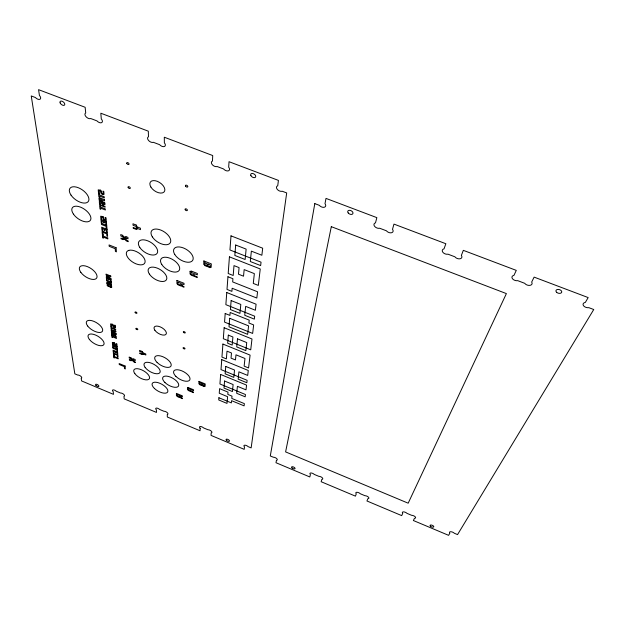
<?xml version="1.0" encoding="UTF-8"?>
<svg xmlns="http://www.w3.org/2000/svg" width="625" height="625" viewBox="0 0 625 625"><rect width="100%" height="100%" fill="white"/><g stroke="black" fill="none" stroke-linecap="round" stroke-linejoin="round"><path stroke-width="0.94" d="M176.422 393.383L176.414 395.719L182.375 398.203L182.367 398.664L180.664 397.953L180.688 396.094L182.398 396.805L182.414 395.875L176.422 393.383M176.938 280.469L176.93 283.75L183.992 286.57L183.984 287.219L181.961 286.414L181.992 283.805L184.016 284.617L184.039 283.305L176.938 280.469M177.273 394.672L177.258 396.539L179.812 397.602L179.836 395.742L177.273 394.672M177.945 282.188L177.93 284.805L180.953 286.008L180.984 283.398L177.945 282.188M187.469 387.727L187.43 389.648L190.031 390.734L190.07 389.297L188.328 388.57L188.281 390.484L193.5 392.656L193.516 392.18L190.906 391.094L190.945 389.656L193.562 390.742L193.594 389.781L188.352 387.609L188.344 388.086L187.469 387.727M190.086 271.273L190.023 273.984L193.125 275.219L193.18 273.188L191.109 272.367L191.039 275.07L197.242 277.539L197.266 276.867L194.164 275.633L194.219 273.602L197.328 274.836L197.375 273.477L191.141 271L191.125 271.68L190.086 271.273M198.969 381.367L198.867 383.836L205.086 386.406L205.211 383.945L198.969 381.367M203.875 260.953L203.727 264.469L211.148 267.398L211.328 263.891L203.875 260.953M199.812 382.719L199.734 384.695L201.508 385.43L201.594 383.461L199.812 382.719M204.875 262.781L204.758 265.586L206.875 266.422L207 263.617L204.875 262.781M200.156 428.227L200.039 430.766L167.312 417L167.281 414.406A2.57 1.102 28.7 0 0 167.266 412.664A2.57 1.102 28.7 0 0 163.984 411.289L159.617 409.453A2.57 1.102 28.9 0 0 156.352 408.086A2.57 1.102 28.9 0 0 156.398 409.836L156.477 412.437L124.172 398.852L123.961 396.195A2.562 1.086 29.9 0 0 123.812 394.414A2.562 1.086 29.9 0 0 120.578 393.055L116.266 391.25A2.562 1.078 30 0 0 113.039 389.891A2.562 1.078 30 0 0 113.219 391.68L113.477 394.352L81.602 380.938L81.203 378.227A2.562 1.062 30.9 0 0 80.93 376.398A2.562 1.062 30.9 0 0 77.742 375.062L74.836 373.844L31.25 95.945L35.406 97.523A3.859 2.141 39.8 0 0 39.984 99.258A3.859 2.141 39.8 0 0 39.422 95.445L38.562 89.664L85.148 107.281L85.711 113A3.836 2.203 38.4 0 0 86.078 116.758A3.836 2.203 38.4 0 0 90.727 118.531L96.938 120.883A3.828 2.219 38.1 0 0 101.602 122.656A3.828 2.219 38.1 0 0 101.289 118.906L100.828 113.219L148.32 131.18L148.477 136.797A3.812 2.281 36.3 0 0 148.586 140.492A3.812 2.281 36.3 0 0 153.32 142.297L159.648 144.695A3.812 2.297 35.9 0 0 164.406 146.5A3.812 2.297 35.9 0 0 164.359 142.82L164.305 137.227L212.727 155.547L212.477 161.055A3.805 2.352 33.7 0 0 212.305 164.688A3.805 2.352 33.7 0 0 217.133 166.523L223.586 168.977A3.805 2.367 33.1 0 0 228.437 170.812A3.805 2.367 33.1 0 0 228.672 167.195L229.031 161.711L278.422 180.398L277.734 185.797A3.812 2.422 30.5 0 0 277.273 189.359A3.812 2.422 30.5 0 0 282.203 191.234L286.688 192.938L251.141 447.898L248.078 446.609A2.594 1.133 26.6 0 0 244.719 445.203A2.594 1.133 26.6 0 0 244.5 446.867L244.188 449.344L211.023 435.391L211.188 432.859A2.586 1.117 27.6 0 0 211.297 431.164A2.586 1.117 27.6 0 0 207.977 429.766L203.555 427.914A2.578 1.117 27.8 0 0 200.242 426.516A2.578 1.117 27.8 0 0 200.156 428.227M202.484 383.828L202.391 385.797L204.172 386.531L204.266 384.562L202.484 383.828M208.062 264.039L207.93 266.844L210.055 267.68L210.188 264.883L208.062 264.039M218.906 397.742L218.734 399.977L227.008 403.406L227.602 396.688L219.242 393.227L219.586 388.648L228.008 392.125L227.805 394.414L232 396.148L231.781 398.422L244.375 403.625L244.109 405.867L231.57 400.672L231.352 402.906L218.906 397.742M220.641 374.469L219.93 383.992L245.453 394.516L245.18 396.82L236.687 393.312L237.406 386.312L246 389.852L246.555 385.117L220.641 374.469M221.75 359.625L221.008 369.602L247.125 380.312L246.836 382.727L238.148 379.156L238.906 371.828L247.703 375.43L248.281 370.469L221.75 359.625M222.914 344.07L221.945 357.086L226.367 358.891L227 351.164L231.484 352.984L231.031 358.148L235.477 359.961L235.977 354.812L244.977 358.477L244.133 366.141L248.578 367.961L250.094 355.109L222.914 344.07M224.133 327.742L223.312 338.711L250.719 349.82L251.992 338.984L224.133 327.742M225.195 313.5L224.555 322.109L252.648 333.43L253.656 324.922L248.898 323.008L249.219 320.125L230.164 312.484L229.93 315.398L225.195 313.5M226.766 292.531L225.859 304.664L254.68 316.195L254.336 319.125L244.742 315.289L245.664 306.375L255.383 310.25L256.094 304.203L226.766 292.531M227.945 276.742L227 289.422L231.891 291.367L232.148 288.25L256.82 298.047L257.562 291.781L232.664 281.922L232.93 278.719L227.945 276.742M229.43 256.859L228.188 273.508L233.188 275.484L234 265.609L239.078 267.609L238.492 274.203L243.531 276.195L244.164 269.609L254.359 273.625L253.273 283.422L258.312 285.406L260.25 268.961L229.43 256.859M231 235.859L229.945 249.984L261.055 262.172L260.648 265.578L250.297 261.523L251.367 251.148L261.867 255.25L262.695 248.203L231 235.859M224.555 381.023L223.984 388.07L232.445 391.562L233.117 384.547L224.555 381.023M225.75 366.445L225.148 373.82L233.805 377.375L234.516 370.031L225.75 366.445M228.312 335.125L227.648 343.242L232.188 345.086L232.914 336.984L228.312 335.125M229.688 318.289L228.992 326.812L247.648 334.336L248.586 325.875L229.688 318.289M231.141 300.578L230.406 309.547L239.953 313.367L240.812 304.438L231.141 300.578M235.68 245.023L234.828 255.461L245.133 259.5L246.133 249.109L235.68 245.023M237.508 338.844L236.734 346.93L245.844 350.625L246.734 342.578L237.508 338.844M314.805 203.609L270.289 455.945L273.367 457.234A2.609 1.141 25.8 0 1 276.758 458.656A2.609 1.141 25.8 0 1 276.445 460.289L275.992 462.719L309.812 476.953L310.43 474.57A2.633 1.148 24.7 0 1 310.844 472.977A2.633 1.148 24.7 0 1 314.266 474.414L318.844 476.336A2.633 1.156 24.5 0 1 322.273 477.781A2.633 1.156 24.5 0 1 321.828 479.367L321.164 481.727L355.445 496.148L356.273 493.844A2.664 1.164 23.5 0 1 356.828 492.289A2.664 1.164 23.5 0 1 360.297 493.75L364.938 495.703A2.664 1.164 23.3 0 1 368.422 497.164A2.664 1.164 23.3 0 1 367.828 498.703L366.953 500.984L401.703 515.609L402.75 513.375A2.695 1.172 22.2 0 1 403.453 511.875A2.695 1.172 22.2 0 1 406.969 513.359L411.672 515.328A2.703 1.172 22 0 1 415.203 516.812A2.703 1.172 22 0 1 414.469 518.305L413.367 520.516L448.602 535.336L449.867 533.18A2.742 1.172 21 0 1 450.719 531.734A2.742 1.172 21 0 1 454.289 533.234L457.547 534.602L593.75 309.523L588.836 307.664A4.125 2.555 14.4 0 1 583.453 305.609A4.125 2.555 14.4 0 1 585.328 302.422L588.172 297.578L534.117 277.125L531.664 282.078A4.023 2.555 17.1 0 1 530.055 285.336A4.023 2.555 17.1 0 1 524.75 283.328L517.695 280.648A4.008 2.555 17.7 0 1 512.414 278.641A4.008 2.555 17.7 0 1 513.953 275.359L516.281 270.383L463.328 250.344L461.375 255.43A3.938 2.539 20.7 0 1 460.094 258.773A3.938 2.539 20.7 0 1 454.898 256.805L447.992 254.18A3.922 2.531 21.4 0 1 442.812 252.211A3.922 2.531 21.4 0 1 444.023 248.852L445.859 243.734L393.969 224.109L392.5 229.312A3.867 2.5 24.6 0 1 391.539 232.742A3.867 2.5 24.6 0 1 386.445 230.812L379.672 228.242A3.859 2.492 25.2 0 1 374.602 226.312A3.859 2.492 25.2 0 1 375.492 222.867L376.852 217.633L326 198.398L324.992 203.719A3.828 2.453 28.3 0 1 324.336 207.227A3.828 2.453 28.3 0 1 319.344 205.336L314.805 203.609M331.305 226.672L285.602 451.898L408.18 503.195L506.391 293.594L331.305 226.672M128.789 250.367L127.367 251.102A10.625 5.523 32.7 0 0 136.031 263.852L138.438 264.602A10.625 5.523 32.7 0 0 143.711 257.562A10.625 5.523 32.7 0 0 128.789 250.367M100.57 190.18L98.211 189.836L98.484 192.797L99.289 193.109L99.07 190.742L100.672 191.367L100.836 193.141L104.039 194.398L103.789 191.438L102.984 191.125L103.289 194.672L101.688 194.047L101.422 191.086L100.57 190.18M99.336 193.695L98.539 193.383L98.867 196.906L99.664 197.219L99.555 196.047L104.344 197.922L104.242 196.75L99.445 194.875L99.336 193.695M104.492 199.672L99.719 197.797L99.766 198.383L98.977 198.07L99.188 200.391L101.57 201.328L101.414 199.586L99.82 198.961L100.039 201.281L104.789 203.148L104.742 202.57L102.359 201.633L102.203 199.898L104.594 200.828L104.492 199.672M104.844 203.727L99.297 201.547L99.562 204.43L105.086 206.594L105.141 207.164L103.562 206.547L103.359 204.25L104.938 204.875L104.844 203.727M102.57 203.945L100.195 203.016L100.406 205.305L102.773 206.234L102.57 203.945M100.453 205.883L99.672 205.57L99.984 208.984L100.773 209.297L100.664 208.156L105.383 210.016L105.281 208.875L100.562 207.023L100.453 205.883M136.125 225.023L132.961 223.781L133.039 225.266L136.195 226.508L136.234 227.25L137.281 227.664L137.352 229.133L133.156 227.484L133.195 228.219L136.344 229.461L136.266 227.984L140.477 229.641L140.414 228.164L137.25 226.922L136.125 225.023M102.938 216.586L100.656 216.227L100.914 218.992L101.688 219.305L101.484 217.086L103.039 217.695L103.188 219.359L106.289 220.586L106.055 217.812L105.273 217.508L105.562 220.828L104.016 220.219L103.766 217.445L102.938 216.586M106.383 221.688L100.961 219.547L101.273 222.844L102.039 223.148L101.836 220.953L103.383 221.563L103.484 222.664L104.258 222.969L104.156 221.867L105.711 222.484L105.898 224.672L106.672 224.977L106.383 221.688M106.719 225.523L101.32 223.391L101.422 224.484L106.039 226.305L106.227 228.477L107 228.781L106.719 225.523M122.805 235.367L120.742 234.555L120.844 235.984L122.898 236.797L122.945 237.508L123.969 237.914L124.063 239.336L120.992 238.117L121.039 238.828L123.086 239.641L122.992 238.219L126.063 239.438L126.156 240.859L128.203 241.672L128.164 240.961L125.086 239.742L124.992 238.32L126.023 238.727L125.977 238.016L128.031 238.828L127.945 237.406L125.891 236.586L125.93 237.305L124.906 236.898L124.953 237.609L122.852 236.078L122.805 235.367M107.039 229.32L101.672 227.195L101.977 230.43L102.734 230.734L102.539 228.578L104.07 229.188L104.164 230.266L104.93 230.562L104.836 229.492L106.367 230.094L106.555 232.242L107.32 232.547L107.039 229.32M106.602 232.781L102.781 231.266L102.836 231.805L102.07 231.5L102.32 234.164L103.078 234.469L102.883 232.336L106.695 233.852L106.883 235.977L107.641 236.281L107.414 233.617L106.602 232.781M103.125 235L102.367 234.695L102.664 237.867L103.414 238.164L103.32 237.109L107.867 238.922L107.773 237.867L103.227 236.055L103.125 235M116.102 247.734L109.07 244.938L109.188 246.312L115.203 248.711L115.414 251.453L116.414 251.852L116.102 247.734M110.734 276L106.023 274.102L106.102 274.992L108.195 276.695L106.852 276.148L106.266 276.766L110.961 278.656L107.57 276.867L107.445 275.531L110.805 276.891L110.734 276M111 279.102L106.305 277.211L106.555 279.852L107.219 280.117L107.055 278.359L108.398 278.898L108.477 279.781L109.141 280.055L109.062 279.172L110.406 279.711L110.563 281.469L111.227 281.734L111 279.102M111.266 282.172L106.594 280.289L107.383 281.867L110.047 282.945L110.125 283.82L106.797 282.477L106.836 282.914L111.492 284.789L111.414 283.922L108.75 282.844L108.672 281.969L111.344 283.047L111.266 282.172M110.867 284.953L106.875 283.344L106.953 284.211L110.938 285.82L111.094 287.547L107.078 285.508L111.719 287.383L111.563 285.656L110.867 284.953M112.609 324.297L110.633 323.883L110.82 325.953L111.492 326.227L111.344 324.57L112.688 325.125L112.797 326.367L115.484 327.469L115.305 325.398L114.633 325.125L114.844 327.602L113.508 327.055L113.32 324.984L112.609 324.297M111.531 326.641L110.859 326.367L111.094 328.828L111.758 329.102L111.68 328.281L115.695 329.93L115.625 329.109L111.609 327.461L111.531 326.641M115.797 331.148L111.164 329.641L111.312 331.266L113.312 332.086L113.203 330.867L111.867 330.32L112.016 331.945L116.008 333.586L113.977 332.359L113.867 331.141L115.867 331.969L115.797 331.148M116.039 333.992L111.391 332.078L111.578 334.094L116.25 336.406L114.922 335.859L114.781 334.25L116.109 334.797L116.039 333.992M114.117 333.977L112.125 333.156L112.273 334.773L114.266 335.586L114.117 333.977M112.312 335.172L111.656 334.898L111.875 337.297L112.531 337.57L112.461 336.773L116.422 338.406L116.352 337.609L112.391 335.969L112.312 335.172M142.219 351.477L139.562 350.383L139.617 351.422L142.266 352.516L143.172 353.398L143.219 354.43L139.703 352.977L139.727 353.5L142.367 354.586L142.312 353.555L145.844 355.008L145.797 353.969L143.148 352.875L142.219 351.477M114.273 342.812L112.344 342.398L112.531 344.352L113.18 344.617L113.039 343.055L114.344 343.594L114.453 344.773L117.062 345.852L116.891 343.891L116.242 343.625L116.445 345.969L115.133 345.43L114.961 343.477L114.273 342.812M117.125 346.625L112.563 344.742L112.781 347.07L113.43 347.336L113.289 345.789L115.312 347.367L115.242 346.594L116.547 347.133L116.68 348.68L117.328 348.953L117.125 346.625M117.359 349.336L112.812 347.461L112.891 348.227L116.781 349.836L116.914 351.375L117.562 351.641L117.359 349.336M117.594 352.023L113.062 350.148L113.281 352.445L113.922 352.711L113.781 351.18L115.789 352.75L115.719 351.984L117.016 352.523L117.148 354.047L117.789 354.312L117.594 352.023M130.898 357.773L129.164 357.055L129.234 358.062L130.961 358.781L131.859 359.641L131.93 360.648L129.336 359.578L129.375 360.078L131.094 360.797L131.031 359.789L133.625 360.859L133.688 361.867L135.406 362.578L135.383 362.078L132.789 361.008L132.727 360L135.289 360.57L135.227 359.562L133.5 358.844L133.531 359.352L132.664 358.992L132.695 359.5L130.898 357.773M117.18 354.422L113.352 353.203L113.523 355.094L114.164 355.359L114.023 353.852L117.242 355.18L117.375 356.695L118.016 356.961L117.852 355.07L117.18 354.422M114.203 355.734L113.563 355.469L113.766 357.727L114.406 357.992L114.336 357.242L118.18 358.836L118.117 358.086L114.266 356.492L114.203 355.734M125.102 366.008L119.156 363.539L119.242 364.523L124.328 366.633L124.477 368.586L125.32 368.938L125.102 366.008M95.992 385.414A1.867 0.781 30.4 0 0 98.797 386.383A1.867 0.781 30.4 0 0 96.883 384.367A1.867 0.781 30.4 0 0 95.992 385.414M89.352 339.383A9.109 4.078 31.4 0 0 103.281 345.195A9.109 4.078 31.4 0 0 95.547 335.039A9.109 4.078 31.4 0 0 89.352 339.383M348.211 212.953A2.812 1.82 26.8 0 0 352.766 213.805A2.812 1.82 26.8 0 0 350.07 210.375A2.812 1.82 26.8 0 0 348.211 212.953M556.656 292.32A2.984 1.883 15.6 0 0 561.609 292.453A2.984 1.883 15.6 0 0 558.242 289.414A2.984 1.883 15.6 0 0 556.656 292.32M292.102 468.031A1.914 0.836 25.3 0 0 295.023 468.648A1.914 0.836 25.3 0 0 292.789 466.766A1.914 0.836 25.3 0 0 292.102 468.031M430.5 526.234A1.984 0.852 21.5 0 0 433.688 526.938A1.984 0.852 21.5 0 0 431.578 525.086A1.984 0.852 21.5 0 0 430.5 526.234M87.648 325.984A9.305 4.242 31.7 0 0 101.867 331.891A9.305 4.242 31.7 0 0 93.961 321.391A9.305 4.242 31.7 0 0 87.648 325.984M145.117 367.398A9.055 4.117 29.8 0 0 159.18 373.281A9.055 4.117 29.8 0 0 152 363.391A9.055 4.117 29.8 0 0 145.117 367.398M80.844 272.359A10.102 4.914 33.2 0 0 96.172 278.625A10.102 4.914 33.2 0 0 87.578 266.695A10.102 4.914 33.2 0 0 80.844 272.359M154.422 388.445A8.812 3.914 29.3 0 0 167.641 392.039A8.812 3.914 29.3 0 0 157.859 382.602A8.812 3.914 29.3 0 0 154.422 388.445M73.453 214.141A10.992 5.695 35 0 0 89.992 220.766A10.992 5.695 35 0 0 80.641 207.188A10.992 5.695 35 0 0 73.453 214.141M134.852 373.641A8.891 3.961 29.9 0 0 148.625 379.422A8.891 3.961 29.9 0 0 141.477 369.781A8.891 3.961 29.9 0 0 134.852 373.641M71.039 195.141A11.289 5.953 35.6 0 0 87.977 201.883A11.289 5.953 35.6 0 0 78.367 187.742A11.289 5.953 35.6 0 0 71.039 195.141M149.391 274.102A10.5 5.461 31.7 0 0 165.633 280.641A10.5 5.461 31.7 0 0 157.375 268.156A10.5 5.461 31.7 0 0 149.391 274.102M174.758 254.469A10.961 5.977 31.6 0 0 191.805 261.297A10.961 5.977 31.6 0 0 183.523 248A10.961 5.977 31.6 0 0 174.758 254.469M161.773 264.484A10.727 5.711 31.7 0 0 178.414 271.18A10.727 5.711 31.7 0 0 170.156 258.297A10.727 5.711 31.7 0 0 161.773 264.484M139.734 247.352A10.852 5.781 32.7 0 0 156.445 254.062A10.852 5.781 32.7 0 0 147.875 240.875A10.852 5.781 32.7 0 0 139.734 247.352M152.328 236.867A11.094 6.055 32.7 0 0 169.461 243.711A11.094 6.055 32.7 0 0 160.852 230.094A11.094 6.055 32.7 0 0 152.328 236.867M250.906 175.656A2.789 1.758 32 0 0 255.305 177.328A2.789 1.758 32 0 0 253.383 173.695A2.789 1.758 32 0 0 250.906 175.656M226.359 440.234A1.891 0.82 27.1 0 0 229.328 441.258A1.891 0.82 27.1 0 0 227.602 439.305A1.891 0.82 27.1 0 0 226.359 440.234M60.117 102.859A2.82 1.594 39.2 0 0 64.227 105.273A2.82 1.594 39.2 0 0 62.75 101.562A2.82 1.594 39.2 0 0 60.117 102.859M135.227 312.672A1.086 0.523 31.3 0 0 136.883 313.25A1.086 0.523 31.3 0 0 135.867 312.008A1.086 0.523 31.3 0 0 135.227 312.672M136.07 328.945A1.055 0.5 30.9 0 0 137.703 329.617A1.055 0.5 30.9 0 0 136.844 328.422A1.055 0.5 30.9 0 0 136.07 328.945M183.359 348.414A1.055 0.508 29.5 0 0 184.961 348.82A1.055 0.508 29.5 0 0 183.805 347.648A1.055 0.508 29.5 0 0 183.359 348.414M154.875 330.266A6.906 3.336 30.4 0 0 165.602 334.672A6.906 3.336 30.4 0 0 160.18 326.859A6.906 3.336 30.4 0 0 154.875 330.266M185.234 209.758A1.289 0.742 32.9 0 0 187.234 210.539A1.289 0.742 32.9 0 0 186.258 208.914A1.289 0.742 32.9 0 0 185.234 209.758M150.883 187.055A8.469 4.867 34.4 0 0 163.891 192.141A8.469 4.867 34.4 0 0 157.297 181.328A8.469 4.867 34.4 0 0 150.883 187.055M157.102 362.445A9.219 4.273 29.7 0 0 170.961 366.094A9.219 4.273 29.7 0 0 160.789 356.023A9.219 4.273 29.7 0 0 157.102 362.445M164.93 382.492A8.977 4.07 29.1 0 0 178.469 386.141A8.977 4.07 29.1 0 0 168.609 376.484A8.977 4.07 29.1 0 0 164.93 382.492M175.867 376.344A9.141 4.227 29 0 0 189.727 380.031A9.141 4.227 29 0 0 179.766 370.141A9.141 4.227 29 0 0 175.867 376.344M128.211 187.633A1.297 0.727 35 0 0 130.18 188.398A1.297 0.727 35 0 0 129.125 186.75A1.297 0.727 35 0 0 128.211 187.633M126.789 163.438A1.336 0.766 35.8 0 0 128.805 164.461A1.336 0.766 35.8 0 0 128.023 162.742A1.336 0.766 35.8 0 0 126.789 163.438M185.578 186.164A1.336 0.789 33.7 0 0 187.641 186.961A1.336 0.789 33.7 0 0 186.633 185.25A1.336 0.789 33.7 0 0 185.578 186.164M183.445 332.234A1.086 0.539 29.8 0 0 185.133 332.93A1.086 0.539 29.8 0 0 184.305 331.695A1.086 0.539 29.8 0 0 183.445 332.234"/></g></svg>
